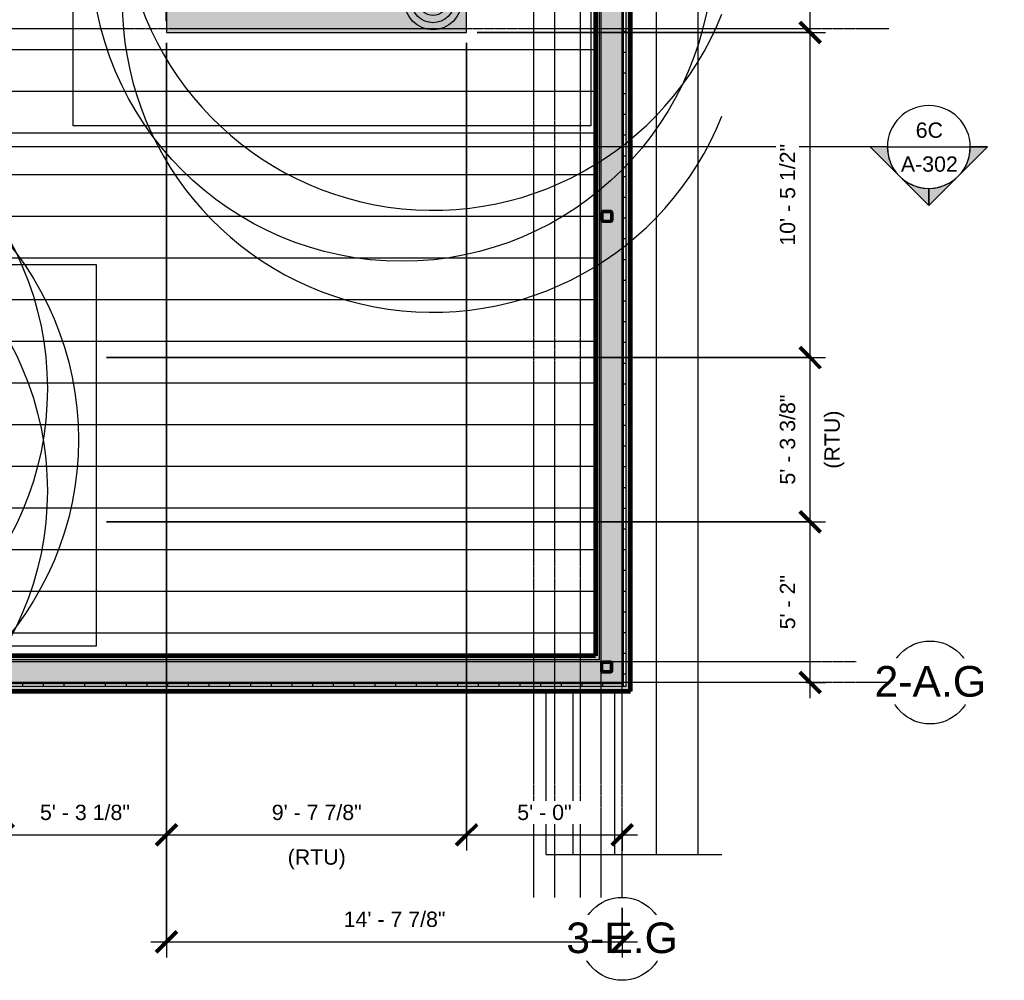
# Model space of a CAD drawing. Header units: inches. Extents: x 21290 to 29226, y -23522 to -20467.
# Drawn here: x 28846.2 to 29226.4, y -22910.2 to -22539.5 of the extents above; entities that cross this region are included whole.
import ezdxf

# ---------------------------------------------------------------- set-up
doc = ezdxf.new("R2010")
doc.units = ezdxf.units.IN
doc.header["$MEASUREMENT"] = 0
doc.linetypes.add('Grid Line 1_2_', pattern=[0.875, 0.5, -0.125, 0.125, -0.125])
for name, color, linetype, lineweight in [('A-ANNO-DIMS', 211, 'Continuous', 9), ('A-ANNO-DIMS-64', 211, 'Continuous', 9), ('A-ROOF', 132, 'Continuous', 9), ('A-ROOF-PATT', 132, 'Continuous', 9), ('A-WALL', 113, 'Continuous', 9), ('A-WALL-PATT', 111, 'Continuous', 25), ('G-ANNO-SYMB', 111, 'Continuous', 9), ('M-EQPM', 50, 'Continuous', 9), ('S-COLS', 52, 'Continuous', 9), ('S-GRID', 1, 'Continuous', 9), ('S-GRID-IDEN', 1, 'Continuous', 9)]:
    doc.layers.add(name, color=color, linetype=linetype, lineweight=lineweight)
doc.styles.add('Arial_2', font='arial.ttf', dxfattribs={"height": 11.802395})
doc.styles.add('Arial_3', font='arial.ttf', dxfattribs={"height": 5.901198})
doc.dimstyles.new('Linear_-_3_32__Arial', dxfattribs={"dimscale": 12, "dimtxt": 6, "dimasz": 0.666667, "dimexe": 0.5, "dimexo": 0.333333, "dimgap": 0.333333, "dimtad": 1, "dimdec": 4, "dimrnd": 0.0625, "dimzin": 1, "dimdsep": 46, "dimlunit": 4, "dimtxsty": 'Arial_3', "dimblk1": 'OBLIQUE', "dimblk2": 'OBLIQUE', "dimsah": 1, "dimcen": 0.09, "dimdle": 0.5, "dimazin": 0, "dimtfac": 1, "dimtdec": 4, "dimtix": 1, "dimtmove": 0, "dimatfit": 3, "dimfxl": 1, "dimtvp": 1, "dimtfill": 1, "dimfrac": 2, "dimtolj": 1, "dimtzin": 0, "dimarcsym": 2})
pattern_1 = [(45, (6271.426, 0), (-6.3356768, 6.3356768), []), (45, (6271.426, 9.6), (-6.3356768, 6.3356768), [])]
pattern_2 = [(161.57, (6271.746, 0.32), (-2.560496185, -0.000537386), [0, -18.214, 2.022, 0]), (18.43, (6271.106, 0.32), (-2.560496185, 0.000537386), [0, -18.214, 2.022, 0]), (108.43, (6271.746, 0.32), (1.27922091, -6.400876726), [6.07, -14.166]), (71.57, (6271.106, 0.32), (1.27922091, 6.400876726), [6.07, -14.166])]
pattern_3 = [(0, (6271.426, 0), (0, 8), []), (90, (6271.426, 0), (-8, 5e-16), [])]

# ---------------------------------------------------------------- blocks, each defined once
blk = doc.blocks.new('Carrier_48TC_Standard_Efficiency_Gas_Heat_Electric_Cooling_Packaged_Rooftop_Unit_3_to_15_nominal_tons - 15 ton 48TC__16-873539-Roof Low - Callout 7')
at = {"layer": 'M-EQPM'}
for points in [[(-57.94, 31.69), (-57.94, -31.69), (57.94, -31.69), (57.94, 31.69), (-41.48, 31.69)], [(57.94, 27.31), (57.94, 15.44), (58.06, 15.44), (58.06, 27.31)], [(57.94, 10.32), (57.94, 9.31), (58.06, 9.31), (58.06, 10.32)], [(57.94, 6.69), (57.94, -25.06), (58.06, -25.06), (58.06, 6.69)]]:
    blk.add_hatch(color=256, dxfattribs=at).paths.add_polyline_path(points, flags=0)
for p, q in [((-105.94, -79.69), (-105.94, 67.69)), ((-105.94, 67.69), (93.94, 67.69)), ((93.94, 67.69), (93.94, -79.69)), ((57.94, 31.69), (-57.94, 31.69)), ((-57.94, 31.69), (-57.94, -31.69)), ((57.94, -31.69), (57.94, 31.69)), ((58.06, 27.31), (57.94, 27.31)), ((58.06, 27.31), (58.06, 15.44)), ((57.94, 15.44), (58.06, 15.44)), ((58.06, 10.34), (57.94, 10.34)), ((57.94, 9.29), (58.06, 9.29)), ((58.06, 10.32), (58.06, 10.34)), ((58.06, 10.34), (58.06, 9.29)), ((58.06, 9.29), (58.06, 9.31)), ((58.06, 6.69), (57.94, 6.69)), ((58.06, 6.69), (58.06, -25.06)), ((57.94, -25.06), (58.06, -25.06)), ((-57.94, -31.69), (57.94, -31.69)), ((93.94, -79.69), (-105.94, -79.69))]:
    blk.add_line(p, q, dxfattribs=at)
for centre, radius in [((-32.94, 0), 120), ((-32.94, 0), 120), ((-44.94, 19.69), 11), ((-44.94, 19.69), 8.25), ((-44.94, 19.69), 5.5), ((-44.94, 19.69), 2.75), ((-32.94, 0), 11), ((-32.94, 0), 8.25), ((-32.94, 0), 5.5), ((-32.94, 0), 2.75), ((-44.94, -19.69), 11), ((-44.94, -19.69), 8.25), ((-44.94, -19.69), 5.5), ((-44.94, -19.69), 2.75)]:
    blk.add_circle(centre, radius, dxfattribs=at)
for centre, start, end in [((-44.94, 19.69), 360, 158.3446), ((-44.94, -19.69), 360, 158.3446), ((-44.94, 19.69), 201.6554, 360), ((-44.94, -19.69), 201.6554, 360)]:
    blk.add_arc(centre, 120, start, end, dxfattribs=at)
blk = doc.blocks.new('Carrier_48TC_Standard_Efficiency_Gas_Heat_Electric_Cooling_Packaged_Rooftop_Unit_3_to_15_nominal_tons - 15 ton 48TC__16-V20-Roof Low - Callout 7')
at = {"layer": 'M-EQPM'}
for points in [[(57.94, -31.69), (57.94, 31.69), (-57.94, 31.69), (-57.94, -31.69), (-9.4, -31.69)], [(57.94, 15.44), (58.06, 15.44), (58.06, 27.31), (57.94, 27.31)], [(58.06, 9.31), (58.06, 10.32), (57.94, 10.32), (57.94, 9.31)], [(57.94, -25.06), (58.06, -25.06), (58.06, 6.69), (57.94, 6.69)]]:
    blk.add_hatch(color=256, dxfattribs=at).paths.add_polyline_path(points, flags=0)
for p, q in [((-105.94, -79.69), (-105.94, 67.69)), ((-105.94, 67.69), (93.94, 67.69)), ((93.94, 67.69), (93.94, -79.69)), ((57.94, 31.69), (-57.94, 31.69)), ((-57.94, 31.69), (-57.94, -31.69)), ((57.94, -31.69), (57.94, 31.69)), ((58.06, 27.31), (57.94, 27.31)), ((58.06, 27.31), (58.06, 15.44)), ((57.94, 15.44), (58.06, 15.44)), ((58.06, 10.34), (57.94, 10.34)), ((57.94, 9.29), (58.06, 9.29)), ((58.06, 10.32), (58.06, 10.34)), ((58.06, 10.34), (58.06, 9.29)), ((58.06, 9.29), (58.06, 9.31)), ((58.06, 6.69), (57.94, 6.69)), ((58.06, 6.69), (58.06, -25.06)), ((57.94, -25.06), (58.06, -25.06)), ((-57.94, -31.69), (57.94, -31.69)), ((93.94, -79.69), (-105.94, -79.69))]:
    blk.add_line(p, q, dxfattribs=at)
for centre, radius in [((-44.94, 19.69), 120), ((-32.94, 0), 120), ((-32.94, 0), 120), ((-44.94, -19.69), 120), ((-44.94, 19.69), 11), ((-44.94, 19.69), 8.25), ((-44.94, 19.69), 5.5), ((-44.94, 19.69), 2.75), ((-32.94, 0), 11), ((-32.94, 0), 8.25), ((-32.94, 0), 5.5), ((-32.94, 0), 2.75), ((-44.94, -19.69), 11), ((-44.94, -19.69), 8.25), ((-44.94, -19.69), 5.5), ((-44.94, -19.69), 2.75)]:
    blk.add_circle(centre, radius, dxfattribs=at)
blk = doc.blocks.new('Section - Section Head - Filled-1526-Roof Low - Callout 7')
at = {"layer": 'G-ANNO-SYMB'}
h = blk.add_hatch(color=256, dxfattribs=at)
edge = h.paths.add_edge_path(flags=0)
edge.add_line((-0.4268, 0.1768), (-0.25, 0.3536))
edge.add_line((-0.25, 0.3536), (-0.25, 0.25))
edge.add_arc((-0.25, 0), 0.25, 90, 135)
h = blk.add_hatch(color=256, dxfattribs=at)
edge = h.paths.add_edge_path(flags=0)
edge.add_arc((-0.25, 0), 0.25, 45, 90)
edge.add_line((-0.25, 0.25), (-0.25, 0.3536))
edge.add_line((-0.25, 0.3536), (-0.0732, 0.1768))
h = blk.add_hatch(color=256, dxfattribs=at)
edge = h.paths.add_edge_path(flags=0)
edge.add_arc((-0.25, 0), 0.2503, 137.9216, 180)
edge.add_line((-0.5003, 0), (-0.6036, 0))
edge.add_line((-0.6036, 0), (-0.4358, 0.1678))
h = blk.add_hatch(color=256, dxfattribs=at)
edge = h.paths.add_edge_path(flags=0)
edge.add_line((-0.0642, 0.1678), (0.1036, 0))
edge.add_line((0.1036, 0), (0.0003, 0))
edge.add_arc((-0.25, 0), 0.2503, 0, 42.0784)
for p, q in [((-0.25, 0.3536), (-0.6036, 0)), ((-0.25, 0.3536), (-0.4268, 0.1768)), ((-0.25, 0.3536), (0.1036, 0)), ((-0.25, 0.25), (-0.25, 0.3536)), ((-0.0732, 0.1768), (-0.25, 0.3536)), ((-0.25, 0.3536), (-0.25, 0.25)), ((-0.4358, 0.1678), (-0.6036, 0)), ((0.1036, 0), (-0.0642, 0.1678)), ((-0.6036, 0), (-0.5003, 0)), ((0.0003, 0), (0.1036, 0)), ((-0.5, 0), (-0.6036, 0)), ((0, 0), (0.1036, 0))]:
    blk.add_line(p, q, dxfattribs=at)
for radius, start, end in [(0.25, 360, 180), (0.25, 90, 135), (0.25, 45, 90), (0.2503, 137.9216, 180), (0.2503, 0, 42.0784), (0.25, 180, 360)]:
    blk.add_arc((-0.25, 0), radius, start, end, dxfattribs=at)
blk = doc.blocks.new('Grid - Grid Head - Circle-14747-Roof Low - Callout 7')
at = {"layer": 'S-GRID-IDEN'}
blk.add_circle((0, 0), 0.25, dxfattribs=at)
blk = doc.blocks.new('DIMBLOCK31-Roof Low - Callout 7')
at = {"layer": 'A-ANNO-DIMS-64', "lineweight": 50}
for p, q in [((29151.41, -22733.3), (29147.41, -22729.3)), ((29151.41, -22733.3), (29155.41, -22737.3)), ((29151.41, -22795.3), (29147.41, -22791.3)), ((29151.41, -22795.3), (29155.41, -22799.3))]:
    blk.add_line(p, q, dxfattribs=at)
at = {"layer": 'A-ANNO-DIMS-64'}
for p, q in [((28879.82, -22733.3), (29157.41, -22733.3)), ((29151.41, -22733.3), (28879.82, -22733.3)), ((29151.41, -22801.3), (29151.41, -22733.3)), ((29151.41, -22795.3), (29121.26, -22795.3)), ((29149.75, -22795.3), (29157.41, -22795.3))]:
    blk.add_line(p, q, dxfattribs=at)
at = {"layer": 'A-ANNO-DIMS-64', "color": 0, "insert": (29139.75, -22774.78), "char_height": 5.901, "width": 25.1446, "attachment_point": 1, "rotation": 90, "line_spacing_factor": 0.938532, "style": 'Arial_3', "bg_fill": 3, "box_fill_scale": 1.25, "bg_fill_color": 0, "bg_fill_transparency": 0}
blk.add_mtext('5\' - 2"', dxfattribs=at)
blk = doc.blocks.new('_Oblique')
at = {"color": 0, "linetype": 'ByBlock', "lineweight": -2}
blk.add_line((-0.5, -0.5), (0.5, 0.5), dxfattribs=at)
blk = doc.blocks.new('DIMBLOCK32-Roof Low - Callout 7')
at = {"layer": 'A-ANNO-DIMS-64', "lineweight": 50}
for p, q in [((29151.41, -22669.93), (29147.41, -22665.93)), ((29151.41, -22669.93), (29155.41, -22673.93)), ((29151.41, -22733.3), (29147.41, -22729.3)), ((29151.41, -22733.3), (29155.41, -22737.3))]:
    blk.add_line(p, q, dxfattribs=at)
at = {"layer": 'A-ANNO-DIMS-64'}
for p, q in [((28879.82, -22669.93), (29157.41, -22669.93)), ((29151.41, -22669.93), (28879.82, -22669.93)), ((29151.41, -22733.3), (29151.41, -22669.93)), ((28879.82, -22733.3), (29157.41, -22733.3)), ((29151.41, -22733.3), (28879.82, -22733.3))]:
    blk.add_line(p, q, dxfattribs=at)
at = {"layer": 'A-ANNO-DIMS-64', "color": 0, "attachment_point": 1, "rotation": 90, "line_spacing_factor": 0.938532, "style": 'Arial_3', "bg_fill": 3, "box_fill_scale": 1.25, "bg_fill_color": 0, "bg_fill_transparency": 0}
for s, insert, char_height, width in [('5\' - 3 3/8"', (29139.75, -22718.92), 5.9012, 41.5385), ('(RTU)', (29156.98, -22712.78), 5.901, 26.8062)]:
    blk.add_mtext(s, dxfattribs=dict(at, insert=insert, char_height=char_height, width=width))
blk = doc.blocks.new('DIMBLOCK33-Roof Low - Callout 7')
at = {"layer": 'A-ANNO-DIMS-64', "lineweight": 50}
for p, q in [((29151.41, -22544.43), (29147.41, -22540.43)), ((29151.41, -22544.43), (29155.41, -22548.43)), ((29151.41, -22669.93), (29147.41, -22665.93)), ((29151.41, -22669.93), (29155.41, -22673.93))]:
    blk.add_line(p, q, dxfattribs=at)
at = {"layer": 'A-ANNO-DIMS-64'}
for p, q in [((29022.82, -22544.43), (29157.41, -22544.43)), ((29151.41, -22544.43), (29022.82, -22544.43)), ((29151.41, -22669.93), (29151.41, -22544.43)), ((28879.82, -22669.93), (29157.41, -22669.93)), ((29151.41, -22669.93), (28879.82, -22669.93))]:
    blk.add_line(p, q, dxfattribs=at)
at = {"layer": 'A-ANNO-DIMS-64', "color": 0, "insert": (29139.75, -22626.75), "char_height": 5.9012, "width": 46.9662, "attachment_point": 1, "rotation": 90, "line_spacing_factor": 0.938532, "style": 'Arial_3', "bg_fill": 3, "box_fill_scale": 1.25, "bg_fill_color": 0, "bg_fill_transparency": 0}
blk.add_mtext('10\' - 5 1/2"', dxfattribs=at)
blk = doc.blocks.new('DIMBLOCK34-Roof Low - Callout 7')
at = {"layer": 'A-ANNO-DIMS-64', "lineweight": 50}
for p, q in [((29151.41, -22481.05), (29147.41, -22477.05)), ((29151.41, -22481.05), (29155.41, -22485.05)), ((29151.41, -22544.43), (29147.41, -22540.43)), ((29151.41, -22544.43), (29155.41, -22548.43))]:
    blk.add_line(p, q, dxfattribs=at)
at = {"layer": 'A-ANNO-DIMS-64'}
for p, q in [((29022.82, -22481.05), (29157.41, -22481.05)), ((29151.41, -22481.05), (29022.82, -22481.05)), ((29151.41, -22544.43), (29151.41, -22481.05)), ((29022.82, -22544.43), (29157.41, -22544.43)), ((29151.41, -22544.43), (29022.82, -22544.43))]:
    blk.add_line(p, q, dxfattribs=at)
at = {"layer": 'A-ANNO-DIMS-64', "color": 0, "insert": (29139.75, -22530.05), "char_height": 5.9012, "width": 41.5385, "attachment_point": 1, "rotation": 90, "line_spacing_factor": 0.938532, "style": 'Arial_3', "bg_fill": 3, "box_fill_scale": 1.25, "bg_fill_color": 0, "bg_fill_transparency": 0}
blk.add_mtext('5\' - 3 3/8"', dxfattribs=at)
blk = doc.blocks.new('DIMBLOCK38-Roof Low - Callout 7')
at = {"layer": 'A-ANNO-DIMS-64'}
for p, q in [((28902.94, -22548.43), (28902.94, -22860.12)), ((28902.94, -22854.12), (28902.94, -22548.43)), ((28839.82, -22737.3), (28839.82, -22860.12)), ((28839.82, -22854.12), (28839.82, -22737.3)), ((28839.82, -22854.12), (28902.94, -22854.12))]:
    blk.add_line(p, q, dxfattribs=at)
at = {"layer": 'A-ANNO-DIMS-64', "lineweight": 50}
for p, q in [((28839.82, -22854.12), (28843.82, -22850.12)), ((28902.94, -22854.12), (28906.94, -22850.12)), ((28839.82, -22854.12), (28835.82, -22858.12)), ((28902.94, -22854.12), (28898.94, -22858.12))]:
    blk.add_line(p, q, dxfattribs=at)
at = {"layer": 'A-ANNO-DIMS-64', "color": 0, "insert": (28854.07, -22842.46), "char_height": 5.9012, "width": 41.5385, "attachment_point": 1, "line_spacing_factor": 0.938532, "style": 'Arial_3', "bg_fill": 3, "box_fill_scale": 1.25, "bg_fill_color": 0, "bg_fill_transparency": 0}
blk.add_mtext('5\' - 3 1/8"', dxfattribs=at)
blk = doc.blocks.new('DIMBLOCK39-Roof Low - Callout 7')
at = {"layer": 'A-ANNO-DIMS-64'}
for p, q in [((28902.94, -22548.43), (28902.94, -22860.12)), ((28902.94, -22854.12), (28902.94, -22548.43)), ((29018.82, -22548.43), (29018.82, -22860.12)), ((29018.82, -22854.12), (29018.82, -22548.43)), ((28902.94, -22854.12), (29018.82, -22854.12))]:
    blk.add_line(p, q, dxfattribs=at)
at = {"layer": 'A-ANNO-DIMS-64', "lineweight": 50}
for p, q in [((28902.94, -22854.12), (28906.94, -22850.12)), ((29018.82, -22854.12), (29022.82, -22850.12)), ((28902.94, -22854.12), (28898.94, -22858.12)), ((29018.82, -22854.12), (29014.82, -22858.12))]:
    blk.add_line(p, q, dxfattribs=at)
at = {"layer": 'A-ANNO-DIMS-64', "color": 0, "attachment_point": 1, "line_spacing_factor": 0.938532, "style": 'Arial_3', "bg_fill": 3, "box_fill_scale": 1.25, "bg_fill_color": 0, "bg_fill_transparency": 0}
for s, insert, char_height, width in [('9\' - 7 7/8"', (28943.57, -22842.46), 5.9012, 41.5385), ('(RTU)', (28949.71, -22859.69), 5.901, 26.8062)]:
    blk.add_mtext(s, dxfattribs=dict(at, insert=insert, char_height=char_height, width=width))
blk = doc.blocks.new('DIMBLOCK40-Roof Low - Callout 7')
at = {"layer": 'A-ANNO-DIMS-64'}
for p, q in [((29018.82, -22548.43), (29018.82, -22860.12)), ((29018.82, -22854.12), (29018.82, -22548.43)), ((29018.82, -22854.12), (29084.82, -22854.12)), ((29078.82, -22852.46), (29078.82, -22860.12)), ((29078.82, -22854.12), (29078.82, -22852.46))]:
    blk.add_line(p, q, dxfattribs=at)
at = {"layer": 'A-ANNO-DIMS-64', "lineweight": 50}
for p, q in [((29018.82, -22854.12), (29022.82, -22850.12)), ((29078.82, -22854.12), (29082.82, -22850.12)), ((29018.82, -22854.12), (29014.82, -22858.12)), ((29078.82, -22854.12), (29074.82, -22858.12))]:
    blk.add_line(p, q, dxfattribs=at)
at = {"layer": 'A-ANNO-DIMS-64', "color": 0, "insert": (29038.34, -22842.46), "char_height": 5.901, "width": 25.1446, "attachment_point": 1, "line_spacing_factor": 0.938532, "style": 'Arial_3', "bg_fill": 3, "box_fill_scale": 1.25, "bg_fill_color": 0, "bg_fill_transparency": 0}
blk.add_mtext('5\' - 0"', dxfattribs=at)
blk = doc.blocks.new('DIMBLOCK41-Roof Low - Callout 7')
at = {"layer": 'A-ANNO-DIMS-64'}
for p, q in [((28902.94, -22548.43), (28902.94, -22901.36)), ((28902.94, -22895.36), (28902.94, -22548.43)), ((29078.82, -22882.22), (29078.82, -22901.36)), ((29078.82, -22895.36), (29078.82, -22882.22)), ((28896.94, -22895.36), (29084.82, -22895.36))]:
    blk.add_line(p, q, dxfattribs=at)
at = {"layer": 'A-ANNO-DIMS-64', "lineweight": 50}
for p, q in [((28902.94, -22895.36), (28906.94, -22891.36)), ((29078.82, -22895.36), (29082.82, -22891.36)), ((28902.94, -22895.36), (28898.94, -22899.36)), ((29078.82, -22895.36), (29074.82, -22899.36))]:
    blk.add_line(p, q, dxfattribs=at)
at = {"layer": 'A-ANNO-DIMS-64', "color": 0, "insert": (28971.31, -22883.71), "char_height": 5.9012, "width": 46.9662, "attachment_point": 1, "line_spacing_factor": 0.938532, "style": 'Arial_3', "bg_fill": 3, "box_fill_scale": 1.25, "bg_fill_color": 0, "bg_fill_transparency": 0}
blk.add_mtext('14\' - 7 7/8"', dxfattribs=at)

msp = doc.modelspace()

# ---------------------------------------------------------------- hatches: boundary and pattern name
at = {"layer": 'A-ROOF-PATT'}
h = msp.add_hatch(dxfattribs=at)
h.set_pattern_fill('FP_25', color=256, style=0, pattern_type=2)
h.set_pattern_definition([(0, (6309.099, -180.953), (0, 16.082), [])])
h.paths.add_polyline_path([(28242.3164, -22808.30281), (28329.3164, -22808.30281), (28329.3164, -22786.55281), (28329.7539, -22786.55281), (28329.7539, -22338.74031), (28971.1914, -22338.74031), (28971.1914, -22341.55281), (28963.17124, -22341.57793), (28963.18835, -22342.19874), (28963.03057, -22342.19874), (28963.03057, -22348.90797), (28963.18831, -22348.90797), (28963.1696, -22349.55281), (28828.45228, -22349.55281), (28828.5664, -22350.05281), (28828.34463, -22350.95031), (28827.81338, -22351.61647), (28827.01144, -22352.00267), (28826.12136, -22352.00267), (28825.31213, -22351.60733), (28824.76446, -22350.92058), (28824.5664, -22350.05281), (28824.68052, -22349.55281), (28587.20232, -22349.55299), (28587.3164, -22350.05281), (28587.09463, -22350.95031), (28586.56338, -22351.61647), (28585.76144, -22352.00267), (28584.87136, -22352.00267), (28584.06213, -22351.60733), (28583.51446, -22350.92058), (28583.3164, -22350.05281), (28583.43052, -22349.55281), (28342.99728, -22349.55281), (28343.1114, -22350.05281), (28342.88963, -22350.95031), (28342.35838, -22351.61647), (28341.55644, -22352.00267), (28340.66636, -22352.00267), (28339.85713, -22351.60733), (28339.30946, -22350.92058), (28339.1114, -22350.05281), (28339.3164, -22349.15531), (28339.3164, -22341.55281), (28332.5664, -22341.57793), (28332.59152, -22352.55281), (28340.5664, -22352.55281), (28340.5664, -22541.12942), (28340.62136, -22541.10295), (28341.51144, -22541.10295), (28342.32068, -22541.49829), (28342.86834, -22542.18504), (28343.0664, -22543.05281), (28342.84463, -22543.95031), (28342.31338, -22544.61647), (28341.51144, -22545.00267), (28340.5664, -22545.02179), (28340.5664, -22785.05281), (29068.5664, -22785.05281), (29068.5664, -22446.67781), (29082.1289, -22446.67781), (29082.1289, -22372.80381), (29053.9374, -22372.80381), (29053.9374, -22372.60634), (29050.3779, -22372.60634), (29050.3779, -22372.74131), (29053.0869, -22372.74131), (29053.0869, -22372.67881), (29053.1494, -22372.67881), (29053.1494, -22372.80381), (29050.3154, -22372.80381), (29050.3154, -22370.67781), (29057.8154, -22370.67781), (29057.8154, -22370.55281), (29051.3779, -22370.55281), (29051.3779, -22370.30281), (29050.3154, -22370.30281), (29050.3154, -22308.09454), (28266.3164, -22308.09454), (28266.3164, -22519.05281), (28242.3164, -22519.05281), (28242.3164, -22802.58854)], flags=0)
h.paths.add_polyline_path([(28767.81252, -22733.30281), (28723.9414, -22733.30281), (28723.9414, -22669.92781), (28839.8164, -22669.92781), (28839.8164, -22674.30281), (28839.9414, -22674.30281), (28839.9414, -22686.17781), (28839.8164, -22686.17781), (28839.8164, -22691.29721), (28839.9414, -22691.29721), (28839.9414, -22692.30841), (28839.8164, -22692.30841), (28839.8164, -22694.92781), (28839.9414, -22694.92781), (28839.9414, -22726.67781), (28839.8164, -22726.67781), (28839.8164, -22733.30281), (28767.88204, -22733.30281)], flags=0)
h.paths.add_polyline_path([(28682.9414, -22579.05281), (28682.9414, -22519.55281), (28771.0664, -22519.55281), (28771.0664, -22524.55281), (28771.1914, -22524.55281), (28771.1914, -22537.17781), (28771.0664, -22537.17781), (28771.0664, -22541.17221), (28771.1914, -22541.17221), (28771.1914, -22542.18341), (28771.0664, -22542.18341), (28771.0664, -22544.42781), (28771.1914, -22544.42781), (28771.1914, -22572.80281), (28771.0664, -22572.80281), (28771.0664, -22579.05281), (28686.26949, -22579.05281)], flags=0)
h.paths.add_polyline_path([(28341.0664, -22544.84781), (28341.9639, -22544.60733), (28342.62888, -22543.92058), (28342.8614, -22543.05281), (28342.62092, -22542.15531), (28341.92976, -22541.48915), (28341.0664, -22541.25781), (28340.5664, -22541.39178), (28340.5664, -22544.71384), (28340.62136, -22544.72856)], flags=0)
h.paths.add_polyline_path([(28975.0039, -22544.42781), (28902.9414, -22544.42781), (28902.9414, -22540.05281), (28902.8164, -22540.05281), (28902.8164, -22528.17781), (28902.9414, -22528.17781), (28902.9414, -22523.05841), (28902.8164, -22523.05841), (28902.8164, -22522.04721), (28902.9414, -22522.04721), (28902.9414, -22519.42781), (28902.8164, -22519.42781), (28902.8164, -22487.67781), (28902.9414, -22487.67781), (28902.9414, -22481.05281), (29018.8164, -22481.05281), (29018.8164, -22544.42781), (28975.18512, -22544.42781)], flags=0)
h.paths.add_polyline_path([(28626.50916, -22448.55281), (28600.1289, -22448.55281), (28600.1289, -22389.05281), (28688.2539, -22389.05281), (28688.2539, -22394.05281), (28688.3789, -22394.05281), (28688.3789, -22406.67781), (28688.2539, -22406.67781), (28688.2539, -22410.67221), (28688.3789, -22410.67221), (28688.3789, -22411.68341), (28688.2539, -22411.68341), (28688.2539, -22413.92781), (28688.3789, -22413.92781), (28688.3789, -22442.30281), (28688.2539, -22442.30281), (28688.2539, -22448.55281), (28628.79816, -22448.55281)], flags=0)
h.paths.add_polyline_path([(28853.06252, -22433.05281), (28828.4414, -22433.05281), (28828.4414, -22389.05281), (28902.8164, -22389.05281), (28902.8164, -22391.30281), (28902.9414, -22391.30281), (28902.9414, -22401.80281), (28902.8164, -22401.80281), (28902.8164, -22405.79721), (28902.9414, -22405.79721), (28902.9414, -22406.80841), (28902.8164, -22406.80841), (28902.8164, -22409.67781), (28902.9414, -22409.67781), (28902.9414, -22426.42781), (28902.8164, -22426.42781), (28902.8164, -22433.05281), (28853.13204, -22433.05281)], flags=0)
h.paths.add_polyline_path([(29050.66913, -22371.03154), (29053.6874, -22371.03154), (29053.6874, -22370.96931), (29053.8749, -22370.96931), (29053.8749, -22370.74031), (29050.3779, -22370.74197), (29050.3779, -22371.03154)], flags=0)
h.paths.add_polyline_path([(28965.24636, -22352.00267), (28964.43713, -22351.60733), (28963.88946, -22350.92058), (28963.6914, -22350.05281), (28963.91318, -22349.15531), (28964.44442, -22348.48915), (28965.24636, -22348.10295), (28966.13644, -22348.10295), (28966.94568, -22348.49829), (28967.49334, -22349.18504), (28967.6914, -22350.05281), (28967.46963, -22350.95031), (28966.93838, -22351.61647), (28966.13644, -22352.00267), (28965.6914, -22352.00267)], flags=0)
h.paths.add_polyline_path([(28585.3164, -22351.84781), (28586.2139, -22351.60733), (28586.87888, -22350.92058), (28587.1114, -22350.05281), (28586.97743, -22349.55281), (28583.65538, -22349.55281), (28583.5214, -22350.05281), (28583.76189, -22350.95031), (28584.4189, -22351.60733), (28584.87136, -22351.72856)], flags=0)
h.paths.add_polyline_path([(28965.6914, -22351.84781), (28966.5889, -22351.60733), (28967.25388, -22350.92058), (28967.4864, -22350.05281), (28967.24592, -22349.15531), (28966.55476, -22348.48915), (28965.6914, -22348.25781), (28964.7939, -22348.49829), (28964.12892, -22349.18504), (28963.8964, -22350.05281), (28964.13689, -22350.95031), (28964.7939, -22351.60733), (28965.24636, -22351.72856)], flags=0)
h.paths.add_polyline_path([(28826.5664, -22351.84781), (28827.4639, -22351.60733), (28828.12888, -22350.92058), (28828.3614, -22350.05281), (28828.22743, -22349.55281), (28824.90538, -22349.55281), (28824.7714, -22350.05281), (28825.01189, -22350.95031), (28825.6689, -22351.60733), (28826.12136, -22351.72856)], flags=0)
h.paths.add_polyline_path([(28341.1114, -22351.84781), (28342.0089, -22351.60733), (28342.67388, -22350.92058), (28342.9064, -22350.05281), (28342.77243, -22349.55281), (28339.45038, -22349.55281), (28339.3164, -22350.05281), (28339.55689, -22350.95031), (28340.2139, -22351.60733), (28340.66636, -22351.72856)], flags=0)
h.paths.add_polyline_path([(28963.02689, -22341.66219), (28963.03366, -22341.64656), (28963.02707, -22341.64656)], flags=0)
h = msp.add_hatch(dxfattribs=at)
h.set_pattern_fill('FP_24', color=256, style=0, pattern_type=2)
h.set_pattern_definition([(90, (6271.725, -40.069), (-16.082, 1e-15), [])])
h.paths.add_polyline_path([(29049.5664, -22861.61531), (29117.30449, -22861.61531), (29117.30449, -22372.80381), (29082.5664, -22372.80381), (29082.5664, -22798.61531), (29049.5664, -22798.61531), (29049.5664, -22802.58854)], flags=0)
at = {"layer": 'A-WALL', "lineweight": 18}
for points in [[(29070.0664, -22785.05281), (29070.0664, -22448.17781), (29081.8164, -22448.17781), (29081.8164, -22446.67781), (29068.5664, -22446.67781), (29068.5664, -22785.05281)], [(28330.0664, -22798.61531), (29082.1289, -22798.61531), (29082.1289, -22798.30281), (28330.0664, -22798.30281)]]:
    msp.add_hatch(color=256, dxfattribs=at).paths.add_polyline_path(points, flags=0)
at = {"layer": 'A-WALL', "lineweight": 5}
for points in [[(29070.8164, -22786.55281), (29070.8164, -22448.92781), (29080.3164, -22448.92781), (29080.3164, -22448.17781), (29070.0664, -22448.17781), (29070.0664, -22786.55281)], [(29080.3164, -22796.80281), (29081.8164, -22796.80281), (29081.8164, -22448.17781), (29080.3164, -22448.17781), (29080.3164, -22795.80281)], [(29081.8164, -22798.30281), (29082.1289, -22798.30281), (29082.1289, -22446.67781), (29081.8164, -22446.67781), (29081.8164, -22796.80281)], [(29078.8164, -22795.30281), (29079.3164, -22795.30281), (29079.3164, -22448.92781), (29078.8164, -22448.92781), (29078.8164, -22793.75829)], [(28330.0664, -22798.30281), (28331.5664, -22798.30281), (28331.5664, -22786.55281), (29070.0664, -22786.55281), (29070.0664, -22785.05281), (28330.0664, -22785.05281), (28330.0664, -22793.75829)], [(28332.3164, -22796.80281), (28332.3164, -22787.30281), (29070.8164, -22787.30281), (29070.8164, -22786.55281), (28331.5664, -22786.55281), (28331.5664, -22796.80281)], [(28331.5664, -22798.30281), (29081.8164, -22798.30281), (29081.8164, -22796.80281), (28331.5664, -22796.80281)], [(28332.3164, -22795.80281), (29079.3164, -22795.80281), (29079.3164, -22795.30281), (28332.3164, -22795.30281)]]:
    msp.add_hatch(color=256, dxfattribs=at).paths.add_polyline_path(points, flags=0)
at = {"layer": 'A-WALL-PATT', "lineweight": 9}
h = msp.add_hatch(dxfattribs=at)
h.set_pattern_fill('FP_27', color=256, style=0, pattern_type=2)
h.set_pattern_definition(pattern_2)
h.paths.add_polyline_path([(29074.20099, -22787.30281), (29078.8164, -22787.30281), (29078.8164, -22448.92781), (29070.8164, -22448.92781), (29070.8164, -22787.30281)], flags=0)
h = msp.add_hatch(dxfattribs=at)
h.set_pattern_fill('FP_28', color=256, style=0, pattern_type=2)
h.set_pattern_definition(pattern_3)
h.paths.add_polyline_path([(29079.3164, -22795.80281), (29080.3164, -22795.80281), (29080.3164, -22448.92781), (29079.3164, -22448.92781), (29079.3164, -22795.30281)], flags=0)
h = msp.add_hatch(dxfattribs=at)
h.set_pattern_fill('FP_27', color=256, style=0, pattern_type=2)
h.set_pattern_definition(pattern_2)
h.paths.add_polyline_path([(28341.44149, -22795.30281), (29078.8164, -22795.30281), (29078.8164, -22787.30281), (28332.3164, -22787.30281), (28332.3164, -22795.30281)], flags=0)
h = msp.add_hatch(dxfattribs=at)
h.set_pattern_fill('FP_28', color=256, style=0, pattern_type=2)
h.set_pattern_definition(pattern_3)
h.paths.add_polyline_path([(28332.3164, -22796.80281), (29080.3164, -22796.80281), (29080.3164, -22795.80281), (28332.3164, -22795.80281)], flags=0)
at = {"layer": 'S-COLS'}
h = msp.add_hatch(dxfattribs=at)
h.set_pattern_fill('FP_26', color=256, style=0, pattern_type=2)
h.set_pattern_definition(pattern_1)
h.paths.add_polyline_path([(29074.4754, -22617.42781), (29074.80491, -22617.29132), (29074.9414, -22616.96181), (29074.9414, -22613.89381), (29074.80491, -22613.5643), (29074.4754, -22613.42781), (29071.4074, -22613.42781), (29071.07789, -22613.5643), (29070.9414, -22613.89381), (29070.9414, -22616.96181), (29071.07789, -22617.29132), (29071.4074, -22617.42781)], flags=0)
h.paths.add_polyline_path([(29071.4074, -22617.19481), (29071.24265, -22617.12657), (29071.1744, -22616.96181), (29071.1744, -22613.89381), (29071.24265, -22613.72905), (29071.4074, -22613.66081), (29074.4754, -22613.66081), (29074.64016, -22613.72905), (29074.7084, -22613.89381), (29074.7084, -22616.96181), (29074.64016, -22617.12657), (29074.4754, -22617.19481)], flags=0)
h = msp.add_hatch(dxfattribs=at)
h.set_pattern_fill('FP_26', color=256, style=0, pattern_type=2)
h.set_pattern_definition(pattern_1)
h.paths.add_polyline_path([(29071.29803, -22791.30253), (29074.36603, -22791.30253), (29074.69554, -22791.16604), (29074.83203, -22790.83653), (29074.83203, -22787.76853), (29074.69554, -22787.43902), (29074.36603, -22787.30253), (29071.29803, -22787.30253), (29070.96852, -22787.43902), (29070.83203, -22787.76853), (29070.83203, -22790.83653), (29070.96852, -22791.16604)], flags=0)
h.paths.add_polyline_path([(29071.29803, -22791.06953), (29071.13327, -22791.00128), (29071.06503, -22790.83653), (29071.06503, -22787.76853), (29071.13327, -22787.60377), (29071.29803, -22787.53553), (29074.36603, -22787.53553), (29074.53078, -22787.60377), (29074.59903, -22787.76853), (29074.59903, -22790.83653), (29074.53078, -22791.00128), (29074.36603, -22791.06953), (29074.20099, -22791.06953)], flags=0)

# ---------------------------------------------------------------- linework, layer by layer
at = {"layer": 'A-ROOF', "lineweight": 18}
for p, q in [((29082.5664, -22372.80381), (29082.5664, -22798.61531)), ((29049.5664, -22861.61531), (29049.5664, -22798.61531)), ((29082.5664, -22798.61531), (29082.1289, -22798.61531)), ((29049.5664, -22861.61531), (29117.30449, -22861.61531))]:
    msp.add_line(p, q, dxfattribs=at)
at = {"layer": 'A-WALL', "lineweight": 60}
for p, q in [((29068.5664, -22446.67781), (29068.5664, -22785.05281)), ((29082.1289, -22798.61531), (29082.1289, -22446.67781)), ((29068.5664, -22785.05281), (28330.0664, -22785.05281)), ((28330.0664, -22798.61531), (29082.1289, -22798.61531))]:
    msp.add_line(p, q, dxfattribs=at)
at = {"layer": 'A-WALL', "lineweight": 18}
for p, q in [((29070.0664, -22786.55281), (29070.0664, -22448.17781)), ((29080.3164, -22448.17781), (29080.3164, -22796.80281)), ((29081.8164, -22798.30281), (29081.8164, -22446.67781)), ((29070.8164, -22787.30281), (29070.8164, -22448.92781)), ((29078.8164, -22795.30281), (29078.8164, -22448.92781)), ((29079.3164, -22795.80281), (29079.3164, -22448.92781)), ((29070.0664, -22786.55281), (28331.5664, -22786.55281)), ((29070.8164, -22787.30281), (28332.3164, -22787.30281)), ((29080.3164, -22796.80281), (28331.5664, -22796.80281)), ((29078.8164, -22795.30281), (28332.3164, -22795.30281)), ((29079.3164, -22795.80281), (28332.3164, -22795.80281)), ((29081.8164, -22798.30281), (28332.5664, -22798.30281))]:
    msp.add_line(p, q, dxfattribs=at)
at = {"layer": 'G-ANNO-SYMB'}
for q in [(28133.81441, -22588.63029), (29213.25936, -22588.63029)]:
    msp.add_line((29181.25936, -22588.63029), q, dxfattribs=at)
at = {"layer": 'S-COLS', "lineweight": 40}
for p, q in [((29070.9414, -22613.89381), (29070.9414, -22616.96181)), ((29071.1744, -22616.96181), (29071.1744, -22613.89381)), ((29074.4754, -22613.42781), (29071.4074, -22613.42781)), ((29071.4074, -22613.66081), (29074.4754, -22613.66081)), ((29074.7084, -22613.89381), (29074.7084, -22616.96181)), ((29074.9414, -22616.96181), (29074.9414, -22613.89381)), ((29074.4754, -22617.19481), (29071.4074, -22617.19481)), ((29071.4074, -22617.42781), (29074.4754, -22617.42781)), ((29070.83203, -22787.76853), (29070.83203, -22790.83653)), ((29071.06503, -22790.83653), (29071.06503, -22787.76853)), ((29074.36603, -22787.30253), (29071.29803, -22787.30253)), ((29071.29803, -22787.53553), (29074.36603, -22787.53553)), ((29074.59903, -22787.76853), (29074.59903, -22790.83653)), ((29074.83203, -22790.83653), (29074.83203, -22787.76853)), ((29074.36603, -22791.06953), (29071.29803, -22791.06953)), ((29071.29803, -22791.30253), (29074.36603, -22791.30253))]:
    msp.add_line(p, q, dxfattribs=at)
for centre, radius, start, end in [((29071.4074, -22613.89381), 0.466, 90, 180), ((29071.4074, -22613.89381), 0.233, 90, 180), ((29074.4754, -22613.89381), 0.466, 0, 90), ((29074.4754, -22613.89381), 0.233, 0, 90), ((29071.4074, -22616.96181), 0.466, 180, 270), ((29071.4074, -22616.96181), 0.233, 180, 270), ((29074.4754, -22616.96181), 0.466, 270, 0), ((29074.4754, -22616.96181), 0.233, 270, 0), ((29071.29803, -22787.76853), 0.466, 90, 180), ((29071.29803, -22790.83653), 0.466, 180, 270), ((29071.29803, -22787.76853), 0.233, 90, 180), ((29071.29803, -22790.83653), 0.233, 180, 270), ((29074.36603, -22787.76853), 0.466, 0, 90), ((29074.36603, -22787.76853), 0.233, 0, 90), ((29074.36603, -22790.83653), 0.466, 270, 0), ((29074.36603, -22790.83653), 0.233, 270, 0)]:
    msp.add_arc(centre, radius, start, end, dxfattribs=at)
at = {"layer": 'S-GRID', "linetype": 'Grid Line 1_2_'}
for p, q in [((29044.8164, -22878.21662), (29044.8164, -22260.67577)), ((29052.8164, -22878.21662), (29052.8164, -22260.67577)), ((29052.8164, -22878.21662), (29052.8164, -22260.67577)), ((29062.8164, -22878.21662), (29062.8164, -22260.67577)), ((29070.8164, -22878.21662), (29070.8164, -22260.67577)), ((29070.8164, -22878.21662), (29070.8164, -22260.67577)), ((29078.8164, -22878.21662), (29078.8164, -22292.67577)), ((29181.75936, -22543.05281), (28133.31441, -22543.05281)), ((29181.75936, -22543.05281), (28133.31441, -22543.05281)), ((29181.75936, -22787.30281), (28133.31441, -22787.30281)), ((29181.75936, -22787.30281), (28133.31441, -22787.30281)), ((29181.75936, -22795.30281), (28165.31441, -22795.30281))]:
    msp.add_line(p, q, dxfattribs=at)

# ---------------------------------------------------------------- block references
at = {"layer": 'G-ANNO-SYMB', "xscale": 63.99999999999997, "yscale": 63.99999999999997, "zscale": 63.99999999999997, "rotation": 180}
msp.add_blockref('Section - Section Head - Filled-1526-Roof Low - Callout 7', (29181.25936, -22588.63029), dxfattribs=at)
at = {"layer": 'M-EQPM', "rotation": 180}
msp.add_blockref('Carrier_48TC_Standard_Efficiency_Gas_Heat_Electric_Cooling_Packaged_Rooftop_Unit_3_to_15_nominal_tons - 15 ton 48TC__16-873539-Roof Low - Callout 7', (28960.8789, -22512.74031), dxfattribs=at)
at = {"layer": 'M-EQPM'}
msp.add_blockref('Carrier_48TC_Standard_Efficiency_Gas_Heat_Electric_Cooling_Packaged_Rooftop_Unit_3_to_15_nominal_tons - 15 ton 48TC__16-V20-Roof Low - Callout 7', (28781.8789, -22701.61531), dxfattribs=at)
at = {"layer": 'S-GRID-IDEN', "xscale": 63.99999999999997, "yscale": 63.99999999999997, "zscale": 63.99999999999997, "rotation": 89.99999999999972}
msp.add_blockref('Grid - Grid Head - Circle-14747-Roof Low - Callout 7', (29197.75936, -22795.30281), dxfattribs=at)
at = {"layer": 'S-GRID-IDEN', "xscale": 63.99999999999997, "yscale": 63.99999999999997, "zscale": 63.99999999999997}
msp.add_blockref('Grid - Grid Head - Circle-14747-Roof Low - Callout 7', (29078.8164, -22894.21662), dxfattribs=at)

# ---------------------------------------------------------------- texts
at = {"layer": 'G-ANNO-SYMB', "char_height": 5.901198, "attachment_point": 2, "line_spacing_factor": 0.938532, "style": 'Arial_3'}
for s, insert, width in [('6C', (29197.46427, -22579.18421), 12.528), ('A-302', (29197.46427, -22592.27503), 26.208)]:
    msp.add_mtext(s, dxfattribs=dict(at, insert=insert, width=width))

# ---------------------------------------------------------------- next in the draw order: texts
at = {"layer": 'S-GRID-IDEN', "char_height": 11.802395, "width": 51.264, "attachment_point": 2, "line_spacing_factor": 0.938532, "style": 'Arial_2', "bg_fill": 3, "box_fill_scale": 1.25, "bg_fill_color": 0, "bg_fill_transparency": 0}
for s, insert in [('2-A.G', (29197.82436, -22788.94964)), ('3-E.G', (29078.81333, -22887.92538))]:
    msp.add_mtext(s, dxfattribs=dict(at, insert=insert))

# ---------------------------------------------------------------- next in the draw order: linework, layer by layer
at = {"layer": 'S-GRID', "linetype": 'Grid Line 1_2_'}
msp.add_line((29181.75936, -22795.30281), (28165.31441, -22795.30281), dxfattribs=at)

# ---------------------------------------------------------------- next in the draw order: dimensions: what is measured, and where the dimension line sits
at = {"layer": 'A-ANNO-DIMS'}
dim = msp.add_linear_dim(base=(29151.40809, -22733.30281), p1=(29145.75123, -22795.30281), p2=(28875.8164, -22733.30281), angle=90, dimstyle='Linear_-_3_32__Arial', override={"dimpost": '<>', "dimfxl": 276.963558}, dxfattribs=at)
dim.commit()
dim.dimension.update_dxf_attribs({"geometry": 'DIMBLOCK31-Roof Low - Callout 7', "text_midpoint": (29144.39509, -22764.30281)})

# ---------------------------------------------------------------- next in the draw order: dimensions: what is measured, and where the dimension line sits
dim = msp.add_linear_dim(base=(29151.40809, -22669.92781), p1=(28875.8164, -22733.30281), p2=(28875.8164, -22669.92781), angle=90, text='<>\\X(RTU)', dimstyle='Linear_-_3_32__Arial', override={"dimpost": '<>', "dimfxl": 63.375}, dxfattribs=at)
dim.commit()
dim.dimension.update_dxf_attribs({"geometry": 'DIMBLOCK32-Roof Low - Callout 7', "text_midpoint": (29151.40809, -22701.61531)})

# ---------------------------------------------------------------- next in the draw order: dimensions: what is measured, and where the dimension line sits
dim = msp.add_linear_dim(base=(29151.40809, -22544.42781), p1=(28875.8164, -22669.92781), p2=(29018.8164, -22544.42781), angle=90, dimstyle='Linear_-_3_32__Arial', override={"dimpost": '<>', "dimfxl": 190.261005}, dxfattribs=at)
dim.commit()
dim.dimension.update_dxf_attribs({"geometry": 'DIMBLOCK33-Roof Low - Callout 7', "text_midpoint": (29144.35685, -22607.17781)})

# ---------------------------------------------------------------- next in the draw order: dimensions: what is measured, and where the dimension line sits
dim = msp.add_linear_dim(base=(29151.40809, -22481.05281), p1=(29018.8164, -22544.42781), p2=(29018.8164, -22481.05281), angle=90, dimstyle='Linear_-_3_32__Arial', override={"dimpost": '<>', "dimfxl": 63.375}, dxfattribs=at)
dim.commit()
dim.dimension.update_dxf_attribs({"geometry": 'DIMBLOCK34-Roof Low - Callout 7', "text_midpoint": (29144.35484, -22512.74031)})
dim = msp.add_linear_dim(base=(28902.9414, -22854.11806), p1=(28839.8164, -22733.30281), p2=(28902.9414, -22544.42781), dimstyle='Linear_-_3_32__Arial', override={"dimpost": '<>', "dimfxl": 199.144498}, dxfattribs=at)
dim.commit()
dim.dimension.update_dxf_attribs({"geometry": 'DIMBLOCK38-Roof Low - Callout 7', "text_midpoint": (28871.3789, -22847.06481)})

# ---------------------------------------------------------------- next in the draw order: dimensions: what is measured, and where the dimension line sits
dim = msp.add_linear_dim(base=(29018.8164, -22854.11806), p1=(28902.9414, -22544.42781), p2=(29018.8164, -22544.42781), text='<>\\X(RTU)', dimstyle='Linear_-_3_32__Arial', override={"dimpost": '<>', "dimfxl": 115.875}, dxfattribs=at)
dim.commit()
dim.dimension.update_dxf_attribs({"geometry": 'DIMBLOCK39-Roof Low - Callout 7', "text_midpoint": (28960.8789, -22854.11806)})

# ---------------------------------------------------------------- next in the draw order: dimensions: what is measured, and where the dimension line sits
dim = msp.add_linear_dim(base=(29078.8164, -22854.11806), p1=(29018.8164, -22544.42781), p2=(29078.8164, -22848.46121), dimstyle='Linear_-_3_32__Arial', override={"dimpost": '<>', "dimfxl": 309.89725}, dxfattribs=at)
dim.commit()
dim.dimension.update_dxf_attribs({"geometry": 'DIMBLOCK40-Roof Low - Callout 7', "text_midpoint": (29048.8164, -22847.10507)})

# ---------------------------------------------------------------- next in the draw order: dimensions: what is measured, and where the dimension line sits
dim = msp.add_linear_dim(base=(29078.8164, -22895.36206), p1=(28902.9414, -22544.42781), p2=(29078.8164, -22878.21662), dimstyle='Linear_-_3_32__Arial', override={"dimpost": '<>', "dimfxl": 377.288997}, dxfattribs=at)
dim.commit()
dim.dimension.update_dxf_attribs({"geometry": 'DIMBLOCK41-Roof Low - Callout 7', "text_midpoint": (28990.8789, -22888.31083)})

doc.saveas('drawing.dxf')
